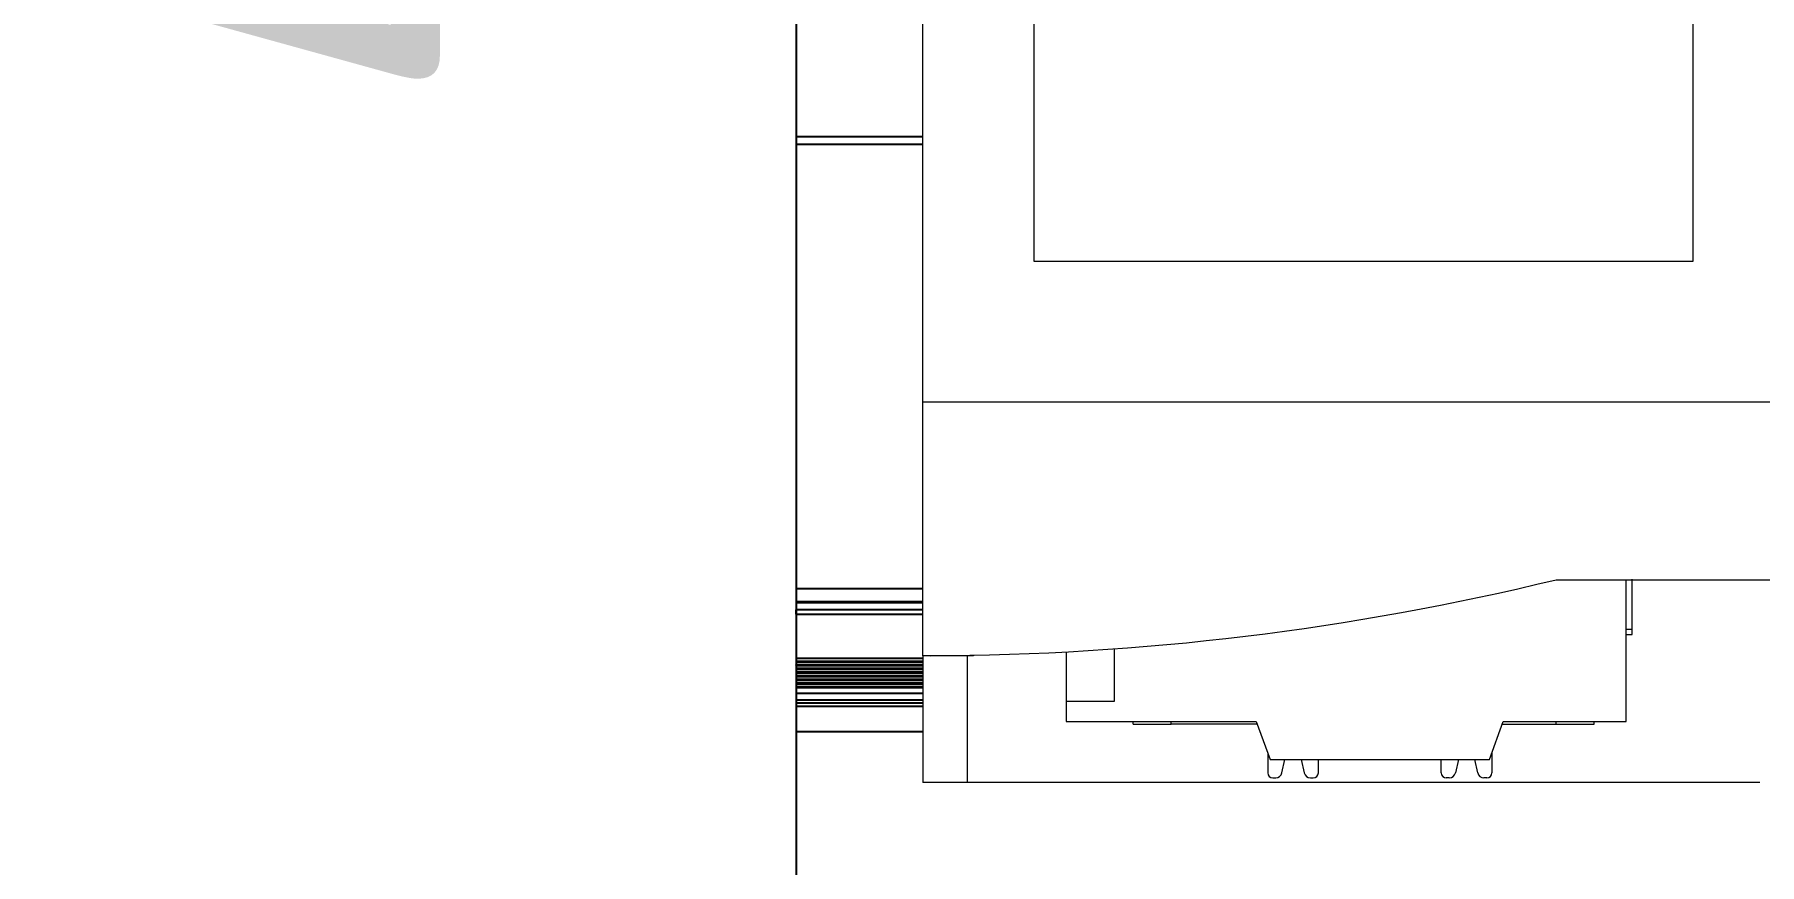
# Model space of a CAD drawing. Header units: millimetres. Extents: x 41350 to 54029, y 25852 to 34717.
# Drawn here: x 46844.3 to 46912.4, y 33417.8 to 33450.6 of the extents above; entities that cross this region are included whole.
import ezdxf

# ---------------------------------------------------------------- set-up
doc = ezdxf.new("R2010")
doc.units = ezdxf.units.MM
doc.set_wipeout_variables(frame=1)
doc.layers.add('! NO PLOT !', color=7, linetype='Continuous', true_color=0xff75dd, plot=False)
doc.layers.add('002-PI-Kabelska kanalica', color=150, linetype='Continuous')
doc.layers.add('004-PI-DIN Šina', color=3, linetype='Continuous')
doc.layers.add('SI-ORMAR-Oprema', color=30, linetype='Continuous', lineweight=5)
doc.styles.add('PI0', font='isocpeur.ttf', dxfattribs={"width": 0.9})

# ---------------------------------------------------------------- blocks, each defined once
blk = doc.blocks.new('*U554')
at = {"layer": '004-PI-DIN Šina'}
for p, q in [((-241.3, -0.6), (-241.3, -50.149)), ((-241.3, -50.15), (-241.3, -50.45)), ((45.323, -50.15), (-241.3, -50.15)), ((45.323, -50.45), (-241.3, -50.45)), ((-241.3, -50.45), (-241.3, -67.987)), ((-241.3, -67.987), (-241.3, -68.487)), ((45.323, -67.987), (-241.3, -67.987)), ((-241.3, -68.487), (-241.3, -68.535)), ((-241.3, -68.487), (45.323, -68.487)), ((-241.3, -68.535), (-241.3, -68.808)), ((45.323, -68.535), (-241.3, -68.535)), ((-241.3, -68.982), (-241.3, -68.808)), ((45.323, -68.808), (-241.3, -68.808)), ((-241.3, -68.982), (-241.3, -70.733)), ((-241.3, -68.982), (45.323, -68.982)), ((-241.3, -70.733), (-241.3, -70.842)), ((45.323, -70.733), (-241.3, -70.733)), ((-241.3, -70.844), (-241.3, -70.842)), ((45.323, -70.842), (-241.3, -70.842)), ((-241.3, -70.844), (-241.3, -70.878)), ((45.323, -70.844), (-241.3, -70.844)), ((-241.3, -70.878), (-241.3, -70.986)), ((45.323, -70.878), (-241.3, -70.878)), ((-241.3, -70.987), (-241.3, -70.986)), ((45.323, -70.986), (-241.3, -70.986)), ((-241.3, -70.987), (-241.3, -71.021)), ((45.323, -70.987), (-241.3, -70.987)), ((-241.3, -71.021), (-241.3, -71.129)), ((45.323, -71.021), (-241.3, -71.021)), ((-241.3, -71.129), (-241.3, -71.131)), ((45.323, -71.129), (-241.3, -71.129)), ((-241.3, -71.131), (-241.3, -71.165)), ((45.323, -71.131), (-241.3, -71.131)), ((-241.3, -71.165), (-241.3, -71.273)), ((45.323, -71.165), (-241.3, -71.165)), ((-241.3, -71.274), (-241.3, -71.273)), ((45.323, -71.273), (-241.3, -71.273)), ((-241.3, -71.274), (-241.3, -71.308)), ((45.323, -71.274), (-241.3, -71.274)), ((-241.3, -71.308), (-241.3, -71.416)), ((45.323, -71.308), (-241.3, -71.308)), ((-241.3, -71.418), (-241.3, -71.416)), ((45.323, -71.416), (-241.3, -71.416)), ((-241.3, -71.418), (-241.3, -71.452)), ((45.323, -71.418), (-241.3, -71.418)), ((-241.3, -71.452), (-241.3, -71.56)), ((45.323, -71.452), (-241.3, -71.452)), ((-241.3, -71.562), (-241.3, -71.56)), ((45.323, -71.56), (-241.3, -71.56)), ((-241.3, -71.562), (-241.3, -71.595)), ((45.323, -71.562), (-241.3, -71.562)), ((-241.3, -71.595), (-241.3, -71.703)), ((45.323, -71.595), (-241.3, -71.595)), ((-241.3, -71.705), (-241.3, -71.703)), ((45.323, -71.703), (-241.3, -71.703)), ((-241.3, -71.705), (-241.3, -71.739)), ((45.323, -71.705), (-241.3, -71.705)), ((-241.3, -71.739), (-241.3, -71.847)), ((45.323, -71.739), (-241.3, -71.739)), ((-241.3, -71.847), (-241.3, -71.849)), ((45.323, -71.847), (-241.3, -71.847)), ((-241.3, -71.849), (-241.3, -71.883)), ((45.323, -71.849), (-241.3, -71.849)), ((-241.3, -71.883), (-241.3, -72.107)), ((45.323, -71.883), (-241.3, -71.883)), ((-241.3, -72.107), (-241.3, -72.38)), ((45.323, -72.107), (-241.3, -72.107)), ((-241.3, -72.38), (-241.3, -72.492)), ((45.323, -72.38), (-241.3, -72.38)), ((-241.3, -72.492), (-241.3, -72.628)), ((45.323, -72.492), (-241.3, -72.492)), ((-241.3, -72.628), (-241.3, -73.62)), ((45.323, -72.628), (-241.3, -72.628)), ((45.323, -73.62), (-241.3, -73.62))]:
    blk.add_line(p, q, dxfattribs=at)
blk = doc.blocks.new('6ES7513-1AM03-0AB0')
blk.add_wipeout([(-17.4, 66.85), (17.4, 66.85), (17.4, -80.15), (-17.4, -80.15)]).dxf.layer = 'SI-ORMAR-Oprema'
at = {"layer": 'SI-ORMAR-Oprema', "linetype": 'Continuous'}
for p, q in [((-17.4, -65.15), (-17.4, 0)), ((-13, -59.6), (-13, -9.75)), ((13, -9.75), (13, -59.6)), ((13, -59.6), (-13, -59.6)), ((17.4, -65.15), (-17.4, -65.15)), ((-17.4, -75.15), (-17.4, -65.15)), ((7.6, -72.15), (17.4, -72.15)), ((10.36, -77.75), (10.36, -72.15)), ((-9.84, -74.879), (-9.84, -76.95)), ((10.36, -74.313), (10.6, -74.313)), ((-17.4, -75.149), (-17.4, -80.15)), ((-15.4, -75.15), (-17.4, -75.15)), ((-17.4, -75.15), (-17.4, -75.15)), ((-17.099, -75.15), (-17.4, -75.15)), ((-15.644, -75.135), (-15.644, -80.15)), ((-15.4, -75.131), (-15.4, -75.15)), ((-11.74, -74.998), (-11.74, -76.95)), ((-11.739, -74.998), (-11.739, -76.95)), ((-9.84, -76.95), (-11.74, -76.95)), ((-11.74, -76.95), (-11.74, -77.75)), ((-11.74, -77.75), (-4.235, -77.75)), ((-9.1, -77.85), (-9.1, -77.75)), ((-9.1, -77.85), (-7.6, -77.85)), ((-7.6, -77.85), (-7.6, -77.75)), ((-4.199, -77.85), (-7.6, -77.85)), ((-4.235, -77.75), (-3.689, -79.25)), ((4.969, -79.25), (5.515, -77.75)), ((5.479, -77.85), (7.6, -77.85)), ((5.515, -77.75), (10.36, -77.75)), ((7.6, -77.85), (7.6, -77.75)), ((7.6, -77.85), (9.1, -77.85)), ((9.1, -77.85), (9.1, -77.75)), ((-3.785, -78.986), (-3.785, -79.77)), ((-3.689, -79.25), (4.969, -79.25)), ((-3.226, -79.774), (-3.11, -79.25)), ((-2.46, -79.25), (-2.344, -79.774)), ((-1.785, -79.77), (-1.785, -79.25)), ((3.065, -79.77), (3.065, -79.25)), ((3.74, -79.25), (3.624, -79.774)), ((4.506, -79.774), (4.39, -79.25)), ((5.065, -78.986), (5.065, -79.77)), ((-15.644, -80.15), (-17.4, -80.15)), ((15.644, -80.15), (-15.644, -80.15)), ((-3.585, -79.97), (-3.47, -79.97)), ((-2.1, -79.97), (-1.985, -79.97)), ((3.38, -79.97), (3.265, -79.97)), ((4.865, -79.97), (4.75, -79.97))]:
    blk.add_line(p, q, dxfattribs=at)
for centre, radius, start, end in [((-17.4, 30.517), 105.667, 270.16313, 283.68555), ((-3.585, -79.77), 0.2, 180, 270), ((-3.47, -79.72), 0.25, 270, 347.5), ((-2.1, -79.72), 0.25, 192.5, 270), ((-1.985, -79.77), 0.2, 270, 0), ((3.265, -79.77), 0.2, 180, 270), ((3.38, -79.72), 0.25, 270, 347.5), ((4.75, -79.72), 0.25, 192.5, 270), ((4.865, -79.77), 0.2, 270, 0)]:
    blk.add_arc(centre, radius, start, end, dxfattribs=at)
blk.add_open_spline([(10.6, -74.1), (10.6, -73.413), (10.6, -72.752), (10.6, -72.173), (10.6, -72.135)], degree=3, knots=[0, 0, 0, 0, 0.934726, 1, 1, 1, 1], dxfattribs=at)
for points, degree in [([(10.36, -74.1), (10.6, -74.1)], 1), ([(10.6, -74.313), (10.6, -74.312), (10.6, -74.242), (10.6, -74.1)], 3)]:
    blk.add_open_spline(points, degree=degree, dxfattribs=at)
blk = doc.blocks.new('*U421')
at = {"layer": '002-PI-Kabelska kanalica'}
blk.add_line((-20, -100), (-20, 112), dxfattribs=at)

msp = doc.modelspace()

# ---------------------------------------------------------------- block references
at = {"layer": '! NO PLOT !'}
msp.add_blockref('*U554', (47115.697, 33496.678), dxfattribs=at)
at = {"rotation": 180}
msp.add_blockref('*U421', (46854.397, 33487.528), dxfattribs=at)

# ---------------------------------------------------------------- texts
at = {"insert": (46854.407, 33481.552), "char_height": 20, "width": 16.78721, "attachment_point": 5, "rotation": 90, "style": 'PI0'}
msp.add_mtext('40X80', dxfattribs=at)

# ---------------------------------------------------------------- next in the draw order: block references
at = {"layer": '! NO PLOT !'}
msp.add_blockref('6ES7513-1AM03-0AB0', (46896.795, 33501.208), dxfattribs=at)

doc.saveas('drawing.dxf')
